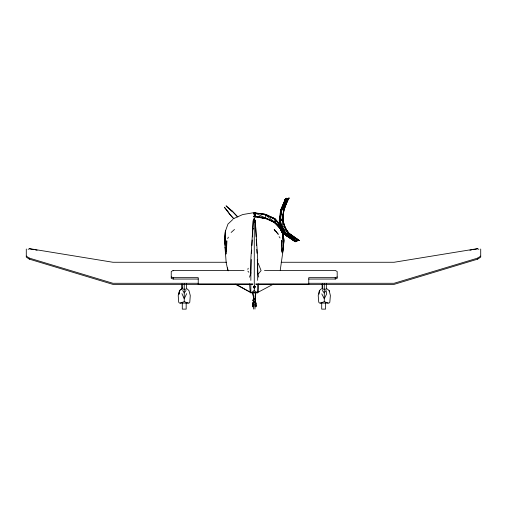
<?xml version="1.0" encoding="UTF-8"?>
<svg xmlns="http://www.w3.org/2000/svg" width="507" height="507" viewBox="0 0 507 507"><rect width="100%" height="100%" fill="white"/><g stroke="black" fill="none" stroke-linecap="round" stroke-linejoin="round"><path stroke-width="0.76" d="M187.096 288.838L188.959 290.587L190.271 295.518L189.783 302.204L189.06 303.066L179.421 303.066L178.698 302.204L178.21 295.518L179.522 290.587L182.019 288.502L182.026 283.812M257.676 284.262L257.676 292.824L254.381 292.837L250.832 292.843L250.838 284.275M250.845 280.377L250.864 258.57L253.272 220.716L253.956 222.256L254.577 222.269L255.262 220.716L257.67 258.57L257.676 280.365M326.35 288.502L326.35 288.996L325.221 289.294L322.256 288.99L322.249 283.812M257.898 274.439L257.309 259.495M225.026 246.808L226.382 251.529L226.787 240.762C226.223 273.584 224.164 235.983 225.393 231.236L227.954 224.081L232.764 219.531M283.394 245.077L283.172 234.316C279.237 221.705 265.769 216.413 253.608 216.438L265.681 218.726L265.75 214.41L253.671 212.636M265.75 214.41L274.788 219.214L279.896 224.424L283.172 234.316L283.407 247.429L283.223 231.059C279.591 219.024 267.246 214.036 255.686 213.27L274.122 222.205L265.687 218.46L254.577 216.293L254.634 213.086L255.699 212.667L255.617 217.04L253.601 216.736L254.565 216.869L253.665 213.232L254.634 213.086L265.75 214.41L265.738 214.955L274.794 218.587L279.896 224.424L283.223 231.059L283.16 234.83L279.832 228.144L274.826 222.541L274.794 218.587L265.75 214.41L261.105 213.872M283.438 245.642L283.223 231.059M283.407 247.67L283.166 234.557L279.839 227.884L274.851 222.776L265.687 218.168M279.826 228.416L279.889 225.083L275.859 220.444L275.865 219.81L279.883 224.823L283.223 231.243L283.464 244.266M226.382 251.529L226.433 248.937M274.788 219.138L274.794 218.587L275.852 220.234M225.393 230.881L225.026 241.833L225.393 231.084M225.026 245.68L225.393 234.266L225.026 244.26M254.983 299.067L255.572 300.34L255.319 299.371L253.494 299.371L252.961 300.34L253.544 299.067C255.699 298.3 255.509 300.949 255.078 302.267L256.003 302.92L256.022 306.729L255.281 306.729L255.097 302.92M255.281 306.729L255.097 304.327M225.026 239.963L225.393 231.135M279.813 220.52L279.756 221.8L281.822 228.815L279.294 220.241L280.599 210.399L285.454 198.998L286.094 198.269L288.756 198.605L289.155 197.926C285.118 204.15 283.318 211.666 282.716 219.024C283.464 228.505 289.833 235.831 298.141 239.938L299.016 240.591L296.652 240.457L294.649 241.009L293.046 240.185L285.504 235.09L282.691 230.393M258.69 283.926L258.152 291.867L257.569 292.539L273.273 284.212M253.361 299.694L253.513 296.494L252.879 293.109M251.238 259.495L250.661 274.439M251.548 253.259L251.706 250.141M251.941 245.464L252.213 240.007M252.372 236.889L253.189 220.52L254.267 218.004M256.022 306.729L256.003 302.92M253.399 299.745L253.513 297.609L252.784 293.832M254.115 220.539L254.267 218.954L254.267 286.106L253.354 286.975L253.639 287.589L254.267 287.963L254.894 287.583L254.863 286.537M319.074 294.117L319.423 290.581L321.349 288.844M280.105 216.293L279.921 218.504L280.257 216.204M280.289 214.087L280.599 210.399L285.048 199.98L288.337 199.581L288.889 197.958L283.901 209.049L282.488 218.942L284.554 226.458L288.413 232.909L299.143 240.54L288.204 232.935L282.101 226.756L280.333 220.824L282.488 218.942L281.36 210.836M255.661 293.109L255.034 296.494L255.186 299.694M253.544 299.067L253.101 300.581L253.456 302.267L252.505 302.926L252.423 306.716L253.126 306.735L253.342 302.926M179.066 294.117L179.522 290.587L181.614 288.838M284.757 202.249C282.995 212.68 280.853 224.037 288.413 232.909L299.352 240.476M285.536 235.292L285.333 234.095L285.961 233.226L288.648 232.852C280.333 223.333 282.507 210.24 287.843 199.676L285.454 198.998L284.497 201.038L285.188 202.673C281.043 210.601 277.602 220.203 281.822 228.815M179.072 294.079L179.522 290.587M280.555 213.922L280.758 212.401M280.954 210.88L281.151 209.359L285.454 198.998L288.255 198.687L284.395 208.96L281.841 209.283M283.527 247.251L280.238 270.199M255.762 293.832L255.11 299.035M253.354 301.602L253.456 300.924L255.084 300.924L255.179 302.001L253.354 302.001L253.354 301.602L255.179 301.602M249.533 277.228L250.895 272.81M224.981 238.531L224.664 242.758L225.362 244.456M281.765 228.606L279.294 220.241L281.036 211.482L286.018 200.43L284.909 200.056L286.094 198.269M283.331 245.344L284.319 240.762L283.888 238.531L283.071 237.466M319.423 290.581L318.206 295.518L318.751 302.204L319.511 303.066L329.068 303.066L329.823 302.204L330.374 295.518L329.157 290.587L327.028 288.838M296.367 241.535L296.652 240.457L298.141 239.938L285.961 233.226L281.505 227.687L280.333 220.824L282.919 220.52L282.101 226.756L281.505 227.687L285.333 234.095L296.367 241.535L294.649 241.009L285.504 235.09L282.19 229.443M253.342 304.333L253.126 306.735M282.095 251.535L281.677 240.274L282.095 251.535L283.457 246.82L283.02 234.012C279.135 222.104 266.733 217.142 255.122 216.762L255.122 216.47M247.822 269.42L248.215 268.235M224.994 243.043L225.45 241.681M254.736 286.816L254.267 286.252L253.734 286.512L253.494 287.146L253.842 287.317M283.204 245.217L283.635 244.171M254.793 286.512L255.034 286.987L254.267 287.818L254.267 290.181L253.792 291.012L250.832 292.843M186.684 293.623L184.244 298.743L181.931 293.623M253.658 286.556L253.354 286.975M285.048 199.98L284.497 201.038L286.119 200.677L280.599 210.399L281.246 212.002L279.744 221.483L281.886 229.05M227.681 238.543L228.404 237.149M280.599 210.399L281.151 209.359M252.961 300.34L253.494 299.371M280.333 220.824L279.756 221.8L280.663 224.538L279.661 221.255L281.036 211.482L285.485 201.412L286.233 200.956M185.98 290.454L184.244 292.945L184.244 301.678L188.198 303.059M322.243 288.502L322.674 287.951M258.348 273.894L261.086 270.611L258.24 263.348M182.019 288.502L182.482 287.951M285.542 199.327L284.909 200.056L285.599 201.697L281.138 211.723L279.921 221.781M254.717 287.437L254.267 287.925L253.639 287.551M253.639 286.417L254.71 286.202L255.173 286.975M231.135 232.472L234.494 229.468M253.665 213.232L254.641 212.49L255.629 216.476L265.687 218.46M308.782 283.286L394.078 283.286L477.651 258.12L480.712 256.105M271.663 284.376L394.078 284.376L477.651 259.14L480.712 257.119L480.712 249.026M253.348 228.556L252.968 228.796L253.348 229.037M244.057 270.383L173.223 270.383L171.239 271.543L171.239 278.375L173.223 279.053L198.231 279.053M233.854 218.498L242.707 214.55L253.094 212.794M28.126 249.292L29.349 248.836L33.988 249.672M320.481 303.059L324.29 301.684L328.099 303.059M180.277 303.059L184.244 301.678M308.769 279.053L335.203 279.053L337.187 278.375L337.187 271.543L335.203 270.383L264.496 270.383M255.87 284.383L308.769 284.383L308.769 277.652L335.203 277.652L337.187 276.987M254.691 287.317L255.034 286.987M282.912 218.967L279.864 219.246M285.016 226.369L282.101 226.756L285.961 233.226L295.448 240.876L285.473 234.906L282.228 229.494M469.913 250.23L471.459 249.951M473.012 249.672L477.651 248.836L478.874 249.292M477.651 248.614L394.078 262.265L281.144 262.265M256.206 292.748L252.233 292.773M226.648 262.265L112.922 262.265L29.349 248.614M171.239 276.987L173.223 277.652L198.231 277.652L198.231 284.383L252.708 284.383M198.218 283.286L112.922 283.286L29.349 258.12L26.288 256.105M198.231 283.882L252.708 283.882M255.87 283.882L308.769 283.882M236.123 284.376L112.922 284.376L29.349 259.14L26.288 257.119L26.288 249.026M253.792 291.012L254.736 291.012L257.676 292.824M253.627 299.219L254.913 299.219M253.456 301.785L255.078 301.785M255.281 305.702L256.022 305.702M252.423 305.689L253.126 305.708M258.006 213.51L259.559 213.694M35.541 249.951L37.087 250.23M271.308 217.465L273.393 218.409M254.267 286.106L254.894 286.417M235.153 284.173L250.946 292.583L236.965 284.706M254.267 287.818L253.494 286.987M255.192 228.556L255.579 228.796M295.454 241.738L285.504 235.09M285.961 233.226L297.577 241.129M295.27 241.776L293.046 240.185L295.625 241.7L285.473 234.906L282.139 229.234M265.75 215.012L274.731 222.218L275.859 220.444L275.808 223.41L279.889 225.083L283.217 231.75L283.419 243.145M237.865 216.996L231.953 210.855L226.052 205.823L231.617 211.248M274.338 218.91L276.315 220.989M231.953 210.855L237.301 216.603M277.703 222.491L279.553 224.487L283.02 230.881M228.904 212.566L224.36 207.205L229.075 213.555L233.828 218.713M274.788 219.037L279.889 224.753L283.223 231.243M229.075 213.555L233.803 218.859M282.887 230.647L279.883 224.905L277.627 222.307L279.883 224.823L282.887 230.641M247.891 271.156L248.817 272.253M274.502 229.728L278.324 234.329L275.764 231.236M322.319 290.46L324.29 292.945L326.071 290.46L326.679 293.876L324.29 298.743L321.793 293.87M279.11 236.687L280.054 237.922M282.165 229.215L285.333 234.095M254.267 218.764L255.338 220.52L256.162 236.889M182.723 290.46L184.244 292.945L184.263 283.812M274.173 229.462L275.225 231.217M254.267 290.181L254.736 291.012M283.166 234.557L279.832 228.144L274.851 222.776M283.4 244.526L283.217 231.75L279.896 224.424L279.883 224.905M257.379 272.747L258.779 277.133M283.064 241.674C284.807 243.271 281.626 260.49 282.038 248.95M279.294 220.241L280.098 222.801M227.491 267.867L228.182 270.82M227.808 270.212L226.192 262.715L224.994 247.264M329.157 290.587L329.309 291.411M254.254 219.125L254.419 220.532M250.154 291.867L249.571 283.933M256.282 239.228L256.599 245.464M256.796 249.362L256.992 253.259M283.166 233.911L283.457 239.963M283.407 247.277L283.217 231.75M283.432 242.238L283.476 243.417L283.223 231.287M252.423 306.716L252.505 302.926M283.489 243.011L283.47 240.369L283.483 243.227M326.343 283.812L326.35 288.996M186.5 283.812L186.462 288.996L185.27 289.294L182.026 288.996L182.026 284.288M477.651 258.12L477.651 259.14M335.203 277.652L335.203 279.053M325.576 302.971L325.576 309.124L321.704 309.124L321.704 302.971M324.29 283.812L324.29 301.684M322.256 284.288L322.256 288.99M283.457 239.691L283.457 241.123M255.084 300.924L255.084 301.684M254.951 302.033L254.951 309.061M254.267 286.252L254.267 286.905M253.462 302.033L253.462 309.061M253.456 300.924L253.456 301.684M186.17 302.971L186.17 309.124L182.292 309.124L182.292 302.971M173.223 270.383L173.223 270.801M173.223 277.652L173.223 279.053M29.349 258.12L29.349 259.14M283.4 244.811L283.369 246.218L283.4 244.811"/></g></svg>
